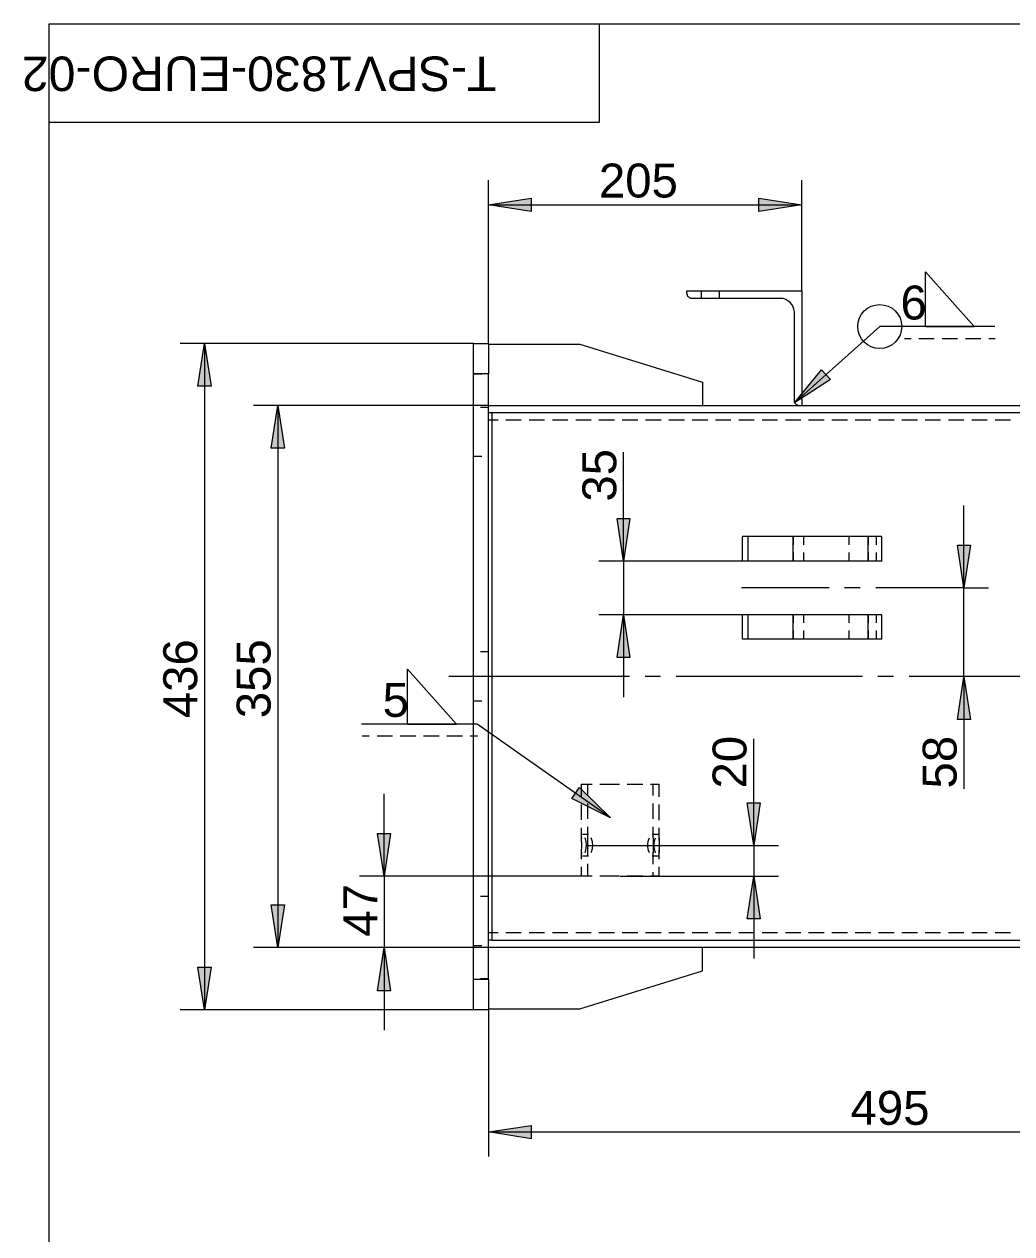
# Model space of a CAD drawing. Header units: millimetres. Extents: x 3 to 591, y 5 to 205.
# Drawn here: x 3 to 83.7, y 105.9 to 204.8 of the extents above; entities that cross this region are included whole.
import ezdxf

# ---------------------------------------------------------------- set-up
doc = ezdxf.new("R2010")
doc.units = ezdxf.units.MM

msp = doc.modelspace()

# ---------------------------------------------------------------- hatches: boundary and pattern name
h = msp.add_hatch(color=7)
h.paths.add_polyline_path([(40.922222, 190.041389), (44.414722, 190.605833), (44.414722, 189.512222)])
h.paths.add_polyline_path([(66.533889, 190.041389), (63.041389, 189.512222), (63.041389, 190.605833)])
h.paths.add_polyline_path([(40.922222, 114.229444), (44.414722, 114.758611), (44.414722, 113.665)])
h.paths.add_polyline_path([(102.799444, 114.229444), (99.306944, 113.665), (99.306944, 114.758611)])
h.paths.add_polyline_path([(171.732222, 114.229444), (175.224722, 114.758611), (175.224722, 113.665)])
h.paths.add_polyline_path([(232.339444, 114.229444), (228.846944, 113.665), (228.846944, 114.758611)])
h = msp.add_hatch(color=7)
h.paths.add_polyline_path([(17.709444, 178.717222), (18.238611, 175.224722), (17.145, 175.224722)])
h.paths.add_polyline_path([(17.709444, 124.213056), (17.145, 127.705556), (18.238611, 127.705556)])
h.paths.add_polyline_path([(126.082778, 174.272222), (126.611944, 170.779722), (125.553611, 170.779722)])
h.paths.add_polyline_path([(126.082778, 128.658056), (125.553611, 132.150556), (126.611944, 132.150556)])
at = {"true_color": 0x0000ff}
h = msp.add_hatch(color=5, dxfattribs=at)
h.paths.add_polyline_path([(65.934167, 173.848889), (68.156667, 176.565278), (68.8975, 175.753889)])
h.paths.add_polyline_path([(50.905833, 139.911667), (47.730833, 141.499167), (48.365833, 142.381111)])
h.paths.add_polyline_path([(99.342222, 156.139444), (98.283889, 152.788056), (97.331389, 153.246667)])
h.paths.add_polyline_path([(96.802222, 62.759167), (98.036944, 66.075278), (98.989444, 65.546111)])
h = msp.add_hatch(color=7)
h.paths.add_polyline_path([(23.706667, 173.637222), (24.235833, 170.144722), (23.142222, 170.144722)])
h.paths.add_polyline_path([(23.706667, 129.293056), (23.142222, 132.785556), (24.235833, 132.785556)])
h.paths.add_polyline_path([(32.385, 135.149167), (31.855833, 138.641667), (32.914167, 138.641667)])
h.paths.add_polyline_path([(32.385, 129.293056), (32.914167, 125.765278), (31.855833, 125.765278)])
h = msp.add_hatch(color=7)
h.paths.add_polyline_path([(79.798333, 151.4475), (80.3275, 147.955), (79.269167, 147.955)])
h.paths.add_polyline_path([(79.798333, 158.714722), (79.269167, 162.207222), (80.3275, 162.207222)])
h.paths.add_polyline_path([(113.523889, 156.915556), (112.994722, 160.408056), (114.053056, 160.408056)])
h.paths.add_polyline_path([(113.523889, 169.897778), (114.053056, 166.405278), (112.994722, 166.405278)])
h = msp.add_hatch(color=7)
h.paths.add_polyline_path([(51.964167, 160.901944), (51.435, 164.394444), (52.493333, 164.394444)])
h.paths.add_polyline_path([(51.964167, 156.5275), (52.493333, 153.035), (51.435, 153.035)])
h.paths.add_polyline_path([(29.703889, 66.9925), (29.174722, 70.485), (30.233056, 70.485)])
h.paths.add_polyline_path([(29.703889, 51.999444), (30.233056, 48.506944), (29.174722, 48.506944)])
h = msp.add_hatch(color=7)
h.paths.add_polyline_path([(62.618056, 137.653889), (62.088889, 141.146389), (63.147222, 141.146389)])
h.paths.add_polyline_path([(62.618056, 135.149167), (63.147222, 131.656667), (62.088889, 131.656667)])

# ---------------------------------------------------------------- linework, layer by layer
at = {"color": 9, "lineweight": 0, "true_color": 0xc0c0c0}
for points in [[(291.994167, 204.822778), (4.974167, 204.822778)], [(4.974167, 204.822778), (4.974167, 5.221111)]]:
    msp.add_lwpolyline(points, dxfattribs=at)
at = {"color": 7, "lineweight": 0}
for points in [[(49.988611, 196.814722), (49.988611, 204.822778)], [(4.974167, 196.814722), (49.988611, 196.814722)], [(40.922222, 178.717222), (40.922222, 192.052222)], [(66.533889, 183.021111), (66.533889, 192.052222)], [(40.922222, 190.041389), (66.533889, 190.041389)], [(58.309651, 183.044641), (58.309651, 182.419519)], [(59.809662, 182.419625), (59.809662, 183.044747)], [(57.15, 182.774167), (57.15, 183.021111)], [(57.15, 183.021111), (66.533889, 183.021111)], [(57.538056, 182.386111), (57.4675, 182.421389), (57.396944, 182.421389), (57.326389, 182.456667), (57.291111, 182.527222), (57.220556, 182.5625), (57.185278, 182.633056), (57.185278, 182.703611), (57.15, 182.774167)], [(64.805278, 182.386111), (57.538056, 182.386111)], [(65.934167, 181.2925), (65.898889, 181.504167), (65.828333, 181.715833), (65.7225, 181.892222), (65.581389, 182.068611), (65.405, 182.209722), (65.228611, 182.315556), (65.016944, 182.386111), (64.805278, 182.386111)], [(66.533889, 183.021111), (66.533889, 173.637222)], [(65.934167, 174.025278), (65.934167, 181.2925)], [(75.475782, 179.096211), (74.931446, 179.096211)], [(77.380782, 179.096211), (76.110782, 179.096211)], [(79.285782, 179.096211), (78.015783, 179.096211)], [(81.190782, 179.096211), (79.920783, 179.096211)], [(82.369766, 179.096211), (81.825783, 179.096211)], [(39.6875, 178.717222), (15.698611, 178.717222)], [(17.709444, 178.717222), (17.709444, 124.213056)], [(39.6875, 178.717222), (40.922222, 178.717222)], [(39.6875, 176.2125), (39.6875, 176.565278), (39.6875, 176.918056), (39.6875, 177.235556), (39.6875, 177.553056), (39.6875, 177.835278), (39.6875, 178.1175), (39.6875, 178.329167), (39.6875, 178.505556), (39.6875, 178.611389), (39.6875, 178.681944), (39.6875, 178.717222)], [(40.922222, 178.717222), (40.922222, 178.681944), (40.922222, 178.611389), (40.922222, 178.505556), (40.922222, 178.329167), (40.922222, 178.1175), (40.922222, 177.835278), (40.922222, 177.553056), (40.922222, 177.235556), (40.922222, 176.918056), (40.922222, 176.565278), (40.922222, 176.2125)], [(40.922222, 178.646667), (48.401111, 178.646667)], [(48.401111, 178.646667), (58.42, 175.542222)], [(40.922222, 176.2125), (39.6875, 176.2125)], [(39.6875, 126.717778), (39.6875, 176.2125)], [(39.715899, 176.23215), (40.376651, 176.23215)], [(40.922222, 126.717778), (40.922222, 176.2125)], [(58.42, 175.542222), (58.42, 173.637222)], [(40.922222, 173.637222), (21.695833, 173.637222)], [(23.706667, 173.637222), (23.706667, 129.293056)], [(40.93464, 173.482141), (40.273887, 173.482141)], [(40.922222, 173.637222), (100.224167, 173.637222)], [(66.286944, 173.637222), (66.216389, 173.6725), (66.145833, 173.6725), (66.075278, 173.707778), (66.04, 173.778333), (65.969444, 173.813611), (65.934167, 173.884167), (65.934167, 173.954722), (65.934167, 174.025278)], [(41.204444, 173.0375), (40.922222, 173.0375)], [(40.93464, 172.450901), (41.704048, 172.450901)], [(41.204444, 173.0375), (41.204444, 129.892778)], [(100.400556, 173.0375), (41.204444, 173.0375)], [(42.339048, 172.450901), (43.609048, 172.450901)], [(44.244048, 172.450901), (45.514048, 172.450901)], [(46.149048, 172.450901), (47.419048, 172.450901)], [(48.054048, 172.450901), (49.324048, 172.450901)], [(49.959048, 172.450901), (51.229048, 172.450901)], [(51.864048, 172.450901), (53.134048, 172.450901)], [(53.769048, 172.450901), (55.039048, 172.450901)], [(55.674048, 172.450901), (56.944048, 172.450901)], [(57.579048, 172.450901), (58.849048, 172.450901)], [(59.484048, 172.450901), (60.754048, 172.450901)], [(61.389048, 172.450901), (62.659048, 172.450901)], [(63.294048, 172.450901), (64.564048, 172.450901)], [(65.199048, 172.450901), (66.469048, 172.450901)], [(67.104048, 172.450901), (68.374048, 172.450901)], [(69.009048, 172.450901), (70.279048, 172.450901)], [(70.914048, 172.450901), (72.184048, 172.450901)], [(72.819048, 172.450901), (74.089048, 172.450901)], [(74.724048, 172.450901), (75.994048, 172.450901)], [(76.629048, 172.450901), (77.899048, 172.450901)], [(78.534048, 172.450901), (79.804048, 172.450901)], [(80.439048, 172.450901), (81.709048, 172.450901)], [(82.344048, 172.450901), (83.614048, 172.450901)], [(39.715899, 169.482135), (40.376651, 169.482135)], [(51.964167, 160.901944), (51.964167, 169.827222)], [(79.798333, 158.714722), (79.798333, 165.452778)], [(61.700833, 160.901944), (61.700833, 162.912778)], [(62.159444, 162.912778), (61.700833, 162.912778)], [(62.159444, 160.901944), (62.159444, 162.912778)], [(65.828333, 162.912778), (62.159444, 162.912778)], [(65.828333, 160.901944), (65.828333, 162.912778)], [(71.966667, 162.912778), (71.860833, 162.912778), (71.719722, 162.912778), (71.543333, 162.912778), (71.331667, 162.912778), (71.049444, 162.912778), (70.767222, 162.912778), (70.449722, 162.912778), (70.132222, 162.912778), (69.744167, 162.912778), (69.391389, 162.912778), (69.003333, 162.912778), (68.58, 162.912778), (68.191944, 162.912778), (67.803889, 162.912778), (67.415833, 162.912778), (67.063056, 162.912778), (66.710278, 162.912778), (66.392778, 162.912778), (66.075278, 162.912778), (65.828333, 162.912778)], [(65.830732, 162.919657), (65.830732, 162.237032)], [(66.670731, 162.919657), (66.670731, 162.237032)], [(70.420724, 162.237244), (70.420724, 162.919516)], [(71.966667, 160.901944), (71.966667, 162.912778)], [(73.095556, 162.912778), (71.966667, 162.912778)], [(71.979861, 162.919657), (71.979861, 162.237032)], [(72.642801, 162.237244), (72.642801, 162.919516)], [(73.095556, 160.901944), (73.095556, 162.912778)], [(65.830732, 161.602032), (65.830732, 160.91976)], [(66.670731, 161.602032), (66.670731, 160.91976)], [(70.420724, 160.919619), (70.420724, 161.602244)], [(71.979861, 161.602032), (71.979861, 160.91976)], [(72.642801, 160.919619), (72.642801, 161.602244)], [(62.159444, 160.901944), (49.953333, 160.901944)], [(51.964167, 160.901944), (51.964167, 156.5275)], [(62.159444, 160.901944), (61.700833, 160.901944)], [(65.828333, 160.901944), (62.159444, 160.901944)], [(71.966667, 160.901944), (71.860833, 160.901944), (71.719722, 160.901944), (71.543333, 160.901944), (71.331667, 160.901944), (71.049444, 160.901944), (70.767222, 160.901944), (70.449722, 160.901944), (70.132222, 160.901944), (69.744167, 160.901944), (69.391389, 160.901944), (69.003333, 160.901944), (68.58, 160.901944), (68.191944, 160.901944), (67.803889, 160.901944), (67.415833, 160.901944), (67.063056, 160.901944), (66.710278, 160.901944), (66.392778, 160.901944), (66.075278, 160.901944), (65.828333, 160.901944)], [(73.095556, 160.901944), (71.966667, 160.901944)], [(68.778296, 158.732114), (61.627138, 158.732114)], [(71.318296, 158.732114), (70.048296, 158.732114)], [(79.739455, 158.732114), (72.588296, 158.732114)], [(79.727778, 158.714722), (81.809167, 158.714722)], [(79.798333, 151.4475), (79.798333, 158.714722)], [(62.159444, 156.5275), (49.953333, 156.5275)], [(51.964167, 156.5275), (51.964167, 149.789444)], [(61.700833, 154.516667), (61.700833, 156.5275)], [(62.159444, 156.5275), (61.700833, 156.5275)], [(62.159444, 154.516667), (62.159444, 156.5275)], [(65.828333, 156.5275), (62.159444, 156.5275)], [(65.828333, 154.516667), (65.828333, 156.5275)], [(71.966667, 156.5275), (71.860833, 156.5275), (71.719722, 156.5275), (71.543333, 156.5275), (71.331667, 156.5275), (71.049444, 156.5275), (70.767222, 156.5275), (70.449722, 156.5275), (70.132222, 156.5275), (69.744167, 156.5275), (69.391389, 156.5275), (69.003333, 156.5275), (68.58, 156.5275), (68.191944, 156.5275), (67.803889, 156.5275), (67.415833, 156.5275), (67.063056, 156.5275), (66.710278, 156.5275), (66.392778, 156.5275), (66.075278, 156.5275), (65.828333, 156.5275)], [(65.830732, 156.544645), (65.830732, 155.86202)], [(66.670731, 156.544645), (66.670731, 155.86202)], [(70.420724, 155.862267), (70.420724, 156.544539)], [(71.966667, 154.516667), (71.966667, 156.5275)], [(73.095556, 156.5275), (71.966667, 156.5275)], [(71.979861, 156.544645), (71.979861, 155.86202)], [(72.642801, 155.862267), (72.642801, 156.544539)], [(73.095556, 154.516667), (73.095556, 156.5275)], [(62.159444, 154.516667), (61.700833, 154.516667)], [(65.828333, 154.516667), (62.159444, 154.516667)], [(71.966667, 154.516667), (71.860833, 154.516667), (71.719722, 154.516667), (71.543333, 154.516667), (71.331667, 154.516667), (71.049444, 154.516667), (70.767222, 154.516667), (70.449722, 154.516667), (70.132222, 154.516667), (69.744167, 154.516667), (69.391389, 154.516667), (69.003333, 154.516667), (68.58, 154.516667), (68.191944, 154.516667), (67.803889, 154.516667), (67.415833, 154.516667), (67.063056, 154.516667), (66.710278, 154.516667), (66.392778, 154.516667), (66.075278, 154.516667), (65.828333, 154.516667)], [(65.830732, 155.22702), (65.830732, 154.544748)], [(66.670731, 155.22702), (66.670731, 154.544748)], [(70.420724, 154.544642), (70.420724, 155.227267)], [(73.095556, 154.516667), (71.966667, 154.516667)], [(71.979861, 155.22702), (71.979861, 154.544748)], [(72.642801, 154.544642), (72.642801, 155.227267)], [(40.93464, 153.482146), (40.273887, 153.482146)], [(52.455586, 151.482143), (37.684781, 151.482143)], [(54.995586, 151.482143), (53.725586, 151.482143)], [(71.505586, 151.482143), (56.265586, 151.482143)], [(74.045586, 151.482143), (72.775586, 151.482143)], [(90.555586, 151.482143), (75.315586, 151.482143)], [(79.798333, 151.4475), (79.798333, 142.275278)], [(39.715899, 149.48214), (40.376651, 149.48214)], [(31.174478, 146.599592), (30.58287, 146.599592)], [(33.079478, 146.599592), (31.809478, 146.599592)], [(34.984478, 146.599592), (33.714478, 146.599592)], [(36.889478, 146.599592), (35.619478, 146.599592)], [(38.794478, 146.599592), (37.524478, 146.599592)], [(40.021087, 146.599592), (39.429478, 146.599592)], [(62.618056, 137.653889), (62.618056, 146.3675)], [(48.516081, 142.669613), (48.547831, 142.669613), (48.622973, 142.669613), (48.741154, 142.669613), (48.900962, 142.669613), (49.100281, 142.669613), (49.33629, 142.669613), (49.406845, 142.669613)], [(48.516081, 142.669613), (48.516081, 141.645146)], [(49.016073, 142.669613), (49.016073, 141.724168)], [(50.041845, 142.669613), (50.227406, 142.669613), (50.57207, 142.669613), (50.932609, 142.669613)], [(50.932468, 142.669613), (51.30359, 142.669613), (51.641904, 142.669613)], [(52.276904, 142.669613), (52.429657, 142.669613), (52.79196, 142.669613), (53.138388, 142.669613), (53.46506, 142.669613), (53.546904, 142.669613)], [(54.181904, 142.669613), (54.279976, 142.669613), (54.483882, 142.669613), (54.648629, 142.669613), (54.772101, 142.669613), (54.852535, 142.669613), (54.888871, 142.669613)], [(54.391066, 141.727449), (54.391066, 142.669719)], [(54.891058, 141.632658), (54.891058, 142.669472)], [(32.385, 135.149167), (32.385, 141.887222)], [(48.516081, 141.010146), (48.516081, 139.740146)], [(49.016073, 141.089168), (49.016073, 139.819168)], [(54.391066, 139.822449), (54.391066, 141.092449)], [(54.891058, 139.727658), (54.891058, 140.997658)], [(48.516081, 139.105146), (48.516081, 138.081032)], [(49.098906, 138.544617), (48.610661, 138.544617)], [(49.016073, 139.184168), (49.016073, 138.238724)], [(54.796408, 138.544617), (54.308869, 138.544617)], [(54.391066, 138.24518), (54.391066, 139.187449)], [(54.891058, 138.055844), (54.891058, 139.092658)], [(48.52098, 138.304333), (48.516152, 138.076023), (48.517563, 137.793095), (48.51721, 137.50417), (48.516152, 137.239587), (48.521337, 137.034456)], [(48.825306, 137.077398), (48.858346, 137.152098), (48.922199, 137.418445), (48.941249, 137.669623)], [(48.941249, 137.669623), (48.91726, 137.952903), (48.852349, 138.204434), (48.82575, 138.262392)], [(49.000833, 137.653889), (54.363056, 137.653889)], [(49.016947, 138.304644), (49.018931, 138.088723), (49.025281, 137.805442), (49.025281, 137.517928), (49.018931, 137.256167), (49.016498, 137.034815)], [(49.449672, 137.669623), (49.423567, 137.950434), (49.353364, 138.199495), (49.320745, 138.266033)], [(49.321208, 137.072819), (49.349131, 137.128462), (49.42392, 137.390928), (49.449672, 137.669623)], [(51.681944, 137.653889), (64.628889, 137.653889)], [(54.09319, 137.054356), (54.016769, 137.250523), (53.963499, 137.533803), (53.964911, 137.821317), (54.015005, 138.083078), (54.092697, 138.285906)], [(54.388597, 138.283252), (54.390713, 138.210784), (54.384716, 137.948317), (54.380836, 137.669623)], [(54.380836, 137.669623), (54.384716, 137.388812), (54.390713, 137.139751), (54.38862, 137.055562)], [(54.589782, 137.050915), (54.51602, 137.263223), (54.470512, 137.546151), (54.474039, 137.835076), (54.52237, 138.099659), (54.590934, 138.28836)], [(54.885312, 138.276623), (54.890317, 138.187148), (54.890317, 137.920801), (54.889259, 137.669623)], [(54.889259, 137.669623), (54.89067, 137.386342), (54.889964, 137.134812), (54.885325, 137.062646)], [(62.618056, 137.653889), (62.618056, 135.149167)], [(48.516081, 137.264281), (48.516081, 136.534384)], [(48.610767, 136.794628), (49.098306, 136.794628)], [(49.016073, 137.098193), (49.016073, 136.792335)], [(54.308234, 136.794628), (54.796478, 136.794628)], [(54.391066, 136.111192), (54.391066, 137.096147)], [(54.891058, 136.542639), (54.891058, 137.28065)], [(48.516081, 135.899384), (48.516081, 135.169487)], [(49.016073, 136.157335), (49.016073, 135.169557)], [(54.891058, 135.169628), (54.891058, 135.907639)], [(48.506944, 135.149167), (30.374167, 135.149167)], [(32.385, 135.149167), (32.385, 129.293056)], [(48.516081, 135.169628), (48.547831, 135.169628), (48.622973, 135.169628), (48.741154, 135.169628), (48.900962, 135.169628), (49.100281, 135.169628), (49.33629, 135.169628), (49.406845, 135.169628)], [(50.041845, 135.169628), (50.227406, 135.169628), (50.57207, 135.169628), (50.932609, 135.169628)], [(50.932468, 135.169628), (51.30359, 135.169628), (51.641904, 135.169628)], [(51.681944, 135.149167), (64.628889, 135.149167)], [(52.276904, 135.169628), (52.429657, 135.169628), (52.79196, 135.169628), (53.138388, 135.169628), (53.46506, 135.169628), (53.546904, 135.169628)], [(54.181904, 135.169628), (54.279976, 135.169628), (54.483882, 135.169628), (54.648629, 135.169628), (54.772101, 135.169628), (54.852535, 135.169628), (54.888871, 135.169628)], [(54.391066, 135.169628), (54.391066, 135.476192)], [(62.618056, 135.149167), (62.618056, 128.411111)], [(40.93464, 133.482151), (40.273887, 133.482151)], [(41.204444, 129.892778), (40.922222, 129.892778)], [(41.70426, 130.513384), (40.934499, 130.513384)], [(41.204444, 129.892778), (100.400556, 129.892778)], [(43.60926, 130.513384), (42.33926, 130.513384)], [(45.51426, 130.513384), (44.24426, 130.513384)], [(47.41926, 130.513384), (46.14926, 130.513384)], [(49.32426, 130.513384), (48.05426, 130.513384)], [(51.22926, 130.513384), (49.95926, 130.513384)], [(53.13426, 130.513384), (51.86426, 130.513384)], [(55.03926, 130.513384), (53.76926, 130.513384)], [(56.94426, 130.513384), (55.67426, 130.513384)], [(58.84926, 130.513384), (57.57926, 130.513384)], [(60.75426, 130.513384), (59.48426, 130.513384)], [(62.65926, 130.513384), (61.38926, 130.513384)], [(64.56426, 130.513384), (63.29426, 130.513384)], [(66.46926, 130.513384), (65.19926, 130.513384)], [(68.37426, 130.513384), (67.10426, 130.513384)], [(70.27926, 130.513384), (69.00926, 130.513384)], [(72.18426, 130.513384), (70.91426, 130.513384)], [(74.08926, 130.513384), (72.81926, 130.513384)], [(75.99426, 130.513384), (74.72426, 130.513384)], [(77.89926, 130.513384), (76.62926, 130.513384)], [(79.80426, 130.513384), (78.53426, 130.513384)], [(81.70926, 130.513384), (80.43926, 130.513384)], [(83.61426, 130.513384), (82.34426, 130.513384)], [(40.922222, 129.293056), (21.695833, 129.293056)], [(40.922222, 129.293056), (30.374167, 129.293056)], [(32.385, 129.293056), (32.385, 122.555)], [(39.715899, 129.482144), (40.376651, 129.482144)], [(100.224167, 129.293056), (40.922222, 129.293056)], [(58.42, 127.388056), (58.42, 129.293056)], [(39.6875, 126.717778), (40.922222, 126.717778)], [(39.6875, 124.213056), (39.6875, 124.248333), (39.6875, 124.318889), (39.6875, 124.424722), (39.6875, 124.601111), (39.6875, 124.812778), (39.6875, 125.059722), (39.6875, 125.377222), (39.6875, 125.659444), (39.6875, 126.012222), (39.6875, 126.365), (39.6875, 126.717778)], [(40.93464, 126.732136), (40.273887, 126.732136)], [(40.922222, 126.717778), (40.922222, 126.365), (40.922222, 126.012222), (40.922222, 125.659444), (40.922222, 125.377222), (40.922222, 125.059722), (40.922222, 124.812778), (40.922222, 124.601111), (40.922222, 124.424722), (40.922222, 124.318889), (40.922222, 124.248333), (40.922222, 124.213056)], [(48.401111, 124.283611), (58.42, 127.388056)], [(39.6875, 124.213056), (15.698611, 124.213056)], [(40.922222, 124.213056), (39.6875, 124.213056)], [(40.922222, 124.283611), (48.401111, 124.283611)], [(40.922222, 124.213056), (40.922222, 112.218611)], [(40.922222, 114.229444), (102.799444, 114.229444)]]:
    msp.add_lwpolyline(points, dxfattribs=at)
for points in [[(40.922222, 190.041389), (44.414722, 190.605833), (44.414722, 189.512222)], [(66.533889, 190.041389), (63.041389, 189.512222), (63.041389, 190.605833)], [(17.709444, 178.717222), (18.238611, 175.224722), (17.145, 175.224722)], [(23.706667, 173.637222), (24.235833, 170.144722), (23.142222, 170.144722)], [(51.964167, 160.901944), (51.435, 164.394444), (52.493333, 164.394444)], [(79.798333, 158.714722), (79.269167, 162.207222), (80.3275, 162.207222)], [(51.964167, 156.5275), (52.493333, 153.035), (51.435, 153.035)], [(79.798333, 151.4475), (80.3275, 147.955), (79.269167, 147.955)], [(62.618056, 137.653889), (62.088889, 141.146389), (63.147222, 141.146389)], [(32.385, 135.149167), (31.855833, 138.641667), (32.914167, 138.641667)], [(62.618056, 135.149167), (63.147222, 131.656667), (62.088889, 131.656667)], [(23.706667, 129.293056), (23.142222, 132.785556), (24.235833, 132.785556)], [(32.385, 129.293056), (32.914167, 125.765278), (31.855833, 125.765278)], [(17.709444, 124.213056), (17.145, 127.705556), (18.238611, 127.705556)], [(40.922222, 114.229444), (44.414722, 114.758611), (44.414722, 113.665)]]:
    msp.add_lwpolyline(points, close=True, dxfattribs=at)
at = {"color": 5, "lineweight": 0, "true_color": 0x0000ff}
for points in [[(76.658611, 180.093056), (76.658611, 184.573333)], [(76.658611, 184.573333), (80.645, 180.093056)], [(65.934167, 173.848889), (72.919167, 180.093056)], [(82.338333, 180.093056), (72.919167, 180.093056)], [(76.658611, 180.093056), (80.645, 180.093056)], [(34.29, 147.566944), (34.29, 152.0825)], [(34.29, 152.0825), (38.311667, 147.566944)], [(40.005, 147.566944), (30.550556, 147.566944)], [(34.29, 147.566944), (38.311667, 147.566944)], [(50.905833, 139.911667), (40.005, 147.566944)]]:
    msp.add_lwpolyline(points, dxfattribs=at)
for points in [[(65.934167, 173.848889), (68.156667, 176.565278), (68.8975, 175.753889)], [(50.905833, 139.911667), (47.730833, 141.499167), (48.365833, 142.381111)]]:
    msp.add_lwpolyline(points, close=True, dxfattribs=at)
msp.add_circle((72.919167, 180.093056), 1.799167, dxfattribs=at)

# ---------------------------------------------------------------- texts
at = {"color": 7}
for s, insert, char_height, attachment_point, rotation in [('{\\fArialUnicodeMS|b0|i0|c0;T-SPV1830-EURO-02}', (41.575671, 199.354075), 2.824953, 1, 180), ('{\\fArialUnicodeMS|b0|i0|c0;35}', (51.415496, 165.771062), 2.772729, 7, 90), ('{\\fArialUnicodeMS|b0|i0|c0;436}', (17.143165, 148.058715), 2.772729, 7, 90), ('{\\fArialUnicodeMS|b0|i0|c0;355}', (23.142272, 148.058715), 2.772729, 7, 90), ('{\\fArialUnicodeMS|b0|i0|c0;20}', (62.061156, 142.308049), 2.772729, 7, 90), ('{\\fArialUnicodeMS|b0|i0|c0;58}', (79.240271, 142.308153), 2.772729, 7, 90), ('{\\fArialUnicodeMS|b0|i0|c0;47}', (31.833888, 130.187764), 2.772729, 7, 90)]:
    msp.add_mtext(s, dxfattribs=dict(at, insert=insert, char_height=char_height, attachment_point=attachment_point, rotation=rotation))
at = {"color": 7, "char_height": 2.772729, "attachment_point": 1}
for s, insert in [('{\\fArialUnicodeMS|b0|i0|c0;205}', (49.951499, 193.420721)), ('{\\fArialUnicodeMS|b0|i0|c0;495}', (70.527194, 117.57759))]:
    msp.add_mtext(s, dxfattribs=dict(at, insert=insert))
at = {"color": 5, "true_color": 0x0000ff, "char_height": 2.77273, "attachment_point": 1}
for s, insert in [('{\\fArialUnicodeMS|b0|i0|c0;6}', (74.614197, 183.441659)), ('{\\fArialUnicodeMS|b0|i0|c0;5}', (32.265513, 150.945073))]:
    msp.add_mtext(s, dxfattribs=dict(at, insert=insert))

doc.saveas('drawing.dxf')
